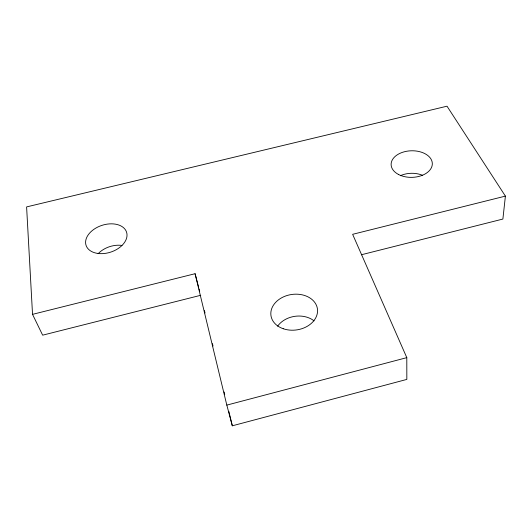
<?xml version="1.0" encoding="UTF-8"?>
<svg xmlns="http://www.w3.org/2000/svg" width="532" height="532" viewBox="0 0 532 532"><rect width="100%" height="100%" fill="white"/><g stroke="black" fill="none" stroke-linecap="round" stroke-linejoin="round"><path stroke-width="0.8" d="M200.737 295.287L42.646 335.173L32.532 314.352L26.6 206.908L447.013 106.194L505.4 196.115L502.886 219.058L361.321 254.775M32.532 314.352L195.084 273.707L226.818 405.111L232.318 425.806L406.834 379.409L406.8 357.644L352.636 234.313L505.4 196.115M226.818 405.111L406.8 357.644M195.084 273.707L198.642 287.293M199.061 288.896L199.686 291.29M204.441 310.595L205.026 313.016M212.434 343.632L213.019 346.046M224.132 391.971L224.717 394.385M228.807 411.309L232.318 425.806M400.317 175.726A20.103 13.313 -1.2 0 1 422.368 175.228M277.624 326.196A22.823 17.789 -8.2 0 1 314.066 320.876M98.34 253.498A20.761 14.078 -18.4 0 1 121.974 245.438M398.588 174.516A20.608 13.293 -1.5 0 0 432.037 165.977A20.608 13.293 -1.5 0 0 404.533 151.72A20.608 13.293 -1.5 0 0 398.588 174.516M98.094 253.471A21.3 14.078 -18 0 0 126.889 233.482A21.3 14.078 -18 0 0 93.931 229.305A21.3 14.078 -18 0 0 98.094 253.471M283.243 328.736A23.481 17.895 -8.3 0 0 317.551 310.136A23.481 17.895 -8.3 0 0 281.767 297.721A23.481 17.895 -8.3 0 0 283.243 328.736"/></g></svg>
